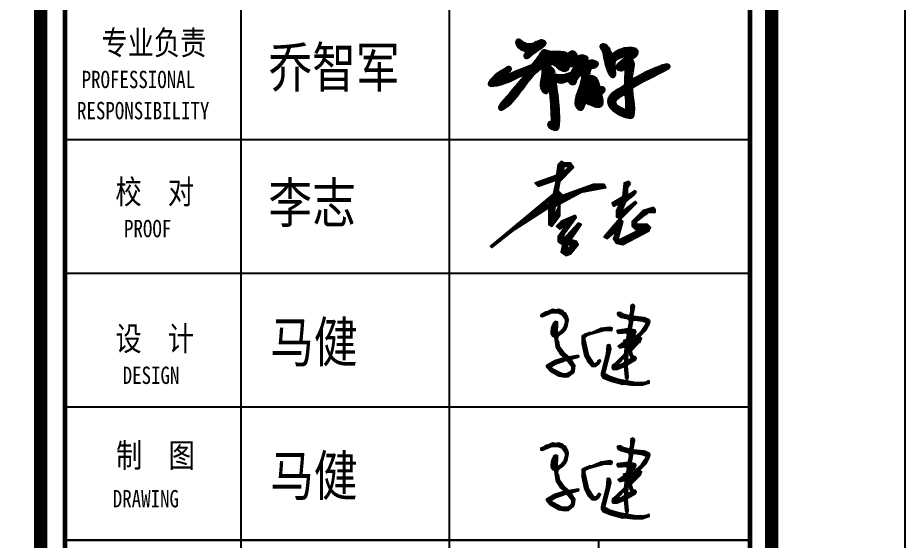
# Model space of a CAD drawing. Header units: inches. Extents: x 18712 to 314639, y 0 to 420500.
# Drawn here: x 130969 to 137612, y 5163 to 9075 of the extents above; entities that cross this region are included whole.
import ezdxf

# ---------------------------------------------------------------- set-up
doc = ezdxf.new("R2010")
doc.units = ezdxf.units.IN
doc.header["$LTSCALE"] = 1000
doc.header["$MEASUREMENT"] = 0
doc.layers.get('0').update_dxf_attribs({"true_color": 0xffffff})
for name, color, linetype, true_color in [('TK', 7, 'Continuous', 0xffffff), ('TK-TEXT', 4, 'Continuous', 0x00ffff), ('ZG-图框层', 4, 'Continuous', 0x00ffff), ('图层 1', 7, 'Continuous', 0xffffff), ('签名', 3, 'Continuous', 0x00ff00)]:
    doc.layers.add(name, color=color, linetype=linetype, true_color=true_color)
doc.styles.add('-宋体', font='simsun.ttc', dxfattribs={"height": 0.2, "bigfont": 'gbcbig.shx'})
pattern_1 = [(45, (-30, -20), (-0.280633, 0.280633), [])]

# ---------------------------------------------------------------- blocks, each defined once
blk = doc.blocks.new('DAnoyomous23348')
at = {"layer": 'TK', "style": '-宋体', "width": 0.8}
for s, height, p in [('校  对', 180, (131700, 7681.6)), ('PROOF', 130.01, (131764.7, 7431.6))]:
    blk.add_text(s, height=height, dxfattribs=at).set_placement(p)
blk = doc.blocks.new('DAnoyomous23351')
at = {"layer": 'TK', "style": '-宋体', "width": 0.8}
for s, height, p in [('设  计', 180, (131700, 6583.1)), ('DESIGN', 130.01, (131754.7, 6333.1))]:
    blk.add_text(s, height=height, dxfattribs=at).set_placement(p)
blk = doc.blocks.new('DAnoyomous23354')
at = {"layer": 'TK', "style": '-宋体', "width": 0.8}
for s, height, p in [('制  图', 180, (131705.2, 5709.1)), ('DRAWING', 130.01, (131680.5, 5409.1))]:
    blk.add_text(s, height=height, dxfattribs=at).set_placement(p)
blk = doc.blocks.new('DAnoyomous23361')
at = {"layer": 'TK', "style": '-宋体', "width": 0.8}
for s, height, p in [('专业负责', 180, (131595.7, 8798.2)), ('PROFESSIONAL', 130.001, (131447.7, 8548.2)), ('RESPONSIBILITY', 130.001, (131413, 8314.9))]:
    blk.add_text(s, height=height, dxfattribs=at).set_placement(p)
blk = doc.blocks.new('乔智军')
at = {"layer": '图层 1', "true_color": 0xffffff}
h = blk.add_hatch(color=7, dxfattribs=at)
edge = h.paths.add_edge_path(flags=0)
edge.add_spline(control_points=[(9.27, 1.08), (9.42, -2.58), (13.96, -2.8), (16.68, -2.37), (15.42, -3.31), (13, -4.5), (12.97, -5.81), (15.4, -3.55), (18.41, -1.89), (20.91, 0.28), (19.25, 1.32), (17.16, -1.12), (14.83, -1.31), (12.05, -1.53), (11.25, -0.32), (9.27, 1.08)], knot_values=[0, 0, 0, 0, 0.274421, 0.274421, 0.274421, 0.548843, 0.548843, 0.548843, 0.823264, 0.823264, 0.823264, 1.097686, 1.097686, 1.097686, 1.372107, 1.372107, 1.372107, 1.372107], weights=[1, 1, 1, 1, 1, 1, 1, 1, 1, 1, 1, 1, 1, 1, 1, 1], degree=3, periodic=0)
h = blk.add_hatch(color=7, dxfattribs=at)
edge = h.paths.add_edge_path(flags=0)
edge.add_spline(control_points=[(31.23, -5.28), (28.17, -4.13), (23.98, -5.53), (21.18, -3.95), (19.56, -6.13), (18.22, -8.58), (16.41, -10.57), (10.01, -12.72), (4.57, -15.83), (-2.11, -17.71), (0.1, -15.6), (2.68, -13.86), (4.77, -11.63), (1.78, -13.66), (-1.68, -15.23), (-3.43, -18.51), (3.53, -18.49), (9.05, -13.36), (15.09, -12.42), (11.83, -16.82), (8.05, -21.48), (4.51, -25.39), (3.31, -26.7), (1.89, -28.07), (1.33, -29.62), (4.58, -28.03), (6.95, -24.63), (9.27, -21.68), (13.92, -15.76), (16.82, -9.66), (25.41, -8.19), (27.36, -9.1), (29.27, -12.45), (31.5, -11.36), (30.33, -9.53), (27.61, -9.25), (26.47, -7.39), (28.18, -6.81), (30.33, -6.67), (31.23, -5.28)], knot_values=[0, 0, 0, 0, 0.066515, 0.066515, 0.066515, 0.13303, 0.13303, 0.13303, 0.199546, 0.199546, 0.199546, 0.266061, 0.266061, 0.266061, 0.332576, 0.332576, 0.332576, 0.399091, 0.399091, 0.399091, 0.465607, 0.465607, 0.465607, 0.532122, 0.532122, 0.532122, 0.598637, 0.598637, 0.598637, 0.665152, 0.665152, 0.665152, 0.731668, 0.731668, 0.731668, 0.798183, 0.798183, 0.798183, 0.864698, 0.864698, 0.864698, 0.864698], weights=[1, 1, 1, 1, 1, 1, 1, 1, 1, 1, 1, 1, 1, 1, 1, 1, 1, 1, 1, 1, 1, 1, 1, 1, 1, 1, 1, 1, 1, 1, 1, 1, 1, 1, 1, 1, 1, 1, 1, 1], degree=3, periodic=0)
edge = h.paths.add_edge_path(flags=0)
edge.add_spline(control_points=[(21.97, -5.01), (20.84, -6.44), (19.51, -7.66), (18.8, -9.51), (20.08, -9.03), (21.37, -8.55), (22.5, -7.92), (21.89, -7.71), (22.64, -6.68), (23.03, -6.6), (25.23, -7.29), (26.87, -6.34), (28.32, -5.54), (25.89, -5.68), (23.81, -5.46), (21.97, -5.01)], knot_values=[0, 0, 0, 0, 0.463965, 0.463965, 0.463965, 0.927931, 0.927931, 0.927931, 1.391896, 1.391896, 1.391896, 1.855862, 1.855862, 1.855862, 2.319827, 2.319827, 2.319827, 2.319827], weights=[1, 1, 1, 1, 1, 1, 1, 1, 1, 1, 1, 1, 1, 1, 1, 1], degree=3, periodic=0)
h = blk.add_hatch(color=7, dxfattribs=at)
edge = h.paths.add_edge_path(flags=0)
edge.add_spline(control_points=[(35.2, -6.07), (34.48, -1.86), (31.74, -7.07), (31.23, -8.72), (33.32, -11), (36.18, -7.43), (38.11, -7.92), (35.86, -9.11), (35.89, -12.57), (34.14, -14.27), (31.84, -15.02), (29.28, -16.33), (26.74, -15.33), (27.6, -18.73), (31.98, -15.72), (34.14, -15.6), (33.82, -16.24), (33, -17.96), (34.67, -17.71), (34.89, -14.75), (37.92, -13.2), (39.97, -12.95), (40.29, -18.01), (36.83, -22.94), (36.79, -26.97), (36.78, -27.77), (36.66, -29.44), (38.11, -29.62), (39.91, -26.08), (38.44, -18.28), (43.14, -16.92), (43.97, -17.51), (44.29, -18.59), (44.46, -19.83), (39.69, -18.25), (40.33, -24.79), (41.55, -26.71), (42.99, -26.72), (44.83, -28.68), (46.85, -28.03), (47.62, -26.26), (46.41, -24.73), (46.32, -23.01), (46.87, -22.32), (47.86, -22.08), (48.17, -21.15), (47.69, -20.61), (46.87, -21.96), (46.05, -21.95), (45.43, -19.57), (45.49, -16.51), (43.14, -15.86), (41.75, -15.79), (41.67, -17.03), (40.5, -17.18), (40.96, -14.82), (40.69, -11.74), (42.35, -10.57), (42.73, -9.63), (44.98, -10.56), (44.99, -9.25), (41.99, -7.8), (39.08, -10.87), (36.79, -11.89), (37.29, -9.05), (38.71, -8.72), (40.23, -6.86), (37.92, -5.16), (35.14, -8.77), (32.82, -7.92), (33.26, -6.95), (33.97, -6.25), (35.2, -6.07)], knot_values=[0, 0, 0, 0, 0.025042, 0.025042, 0.025042, 0.050083, 0.050083, 0.050083, 0.075125, 0.075125, 0.075125, 0.100167, 0.100167, 0.100167, 0.125208, 0.125208, 0.125208, 0.15025, 0.15025, 0.15025, 0.175291, 0.175291, 0.175291, 0.200333, 0.200333, 0.200333, 0.225375, 0.225375, 0.225375, 0.250416, 0.250416, 0.250416, 0.275458, 0.275458, 0.275458, 0.3005, 0.3005, 0.3005, 0.325541, 0.325541, 0.325541, 0.350583, 0.350583, 0.350583, 0.375624, 0.375624, 0.375624, 0.400666, 0.400666, 0.400666, 0.425708, 0.425708, 0.425708, 0.450749, 0.450749, 0.450749, 0.475791, 0.475791, 0.475791, 0.500833, 0.500833, 0.500833, 0.525874, 0.525874, 0.525874, 0.550916, 0.550916, 0.550916, 0.575958, 0.575958, 0.575958, 0.600999, 0.600999, 0.600999, 0.600999], weights=[1, 1, 1, 1, 1, 1, 1, 1, 1, 1, 1, 1, 1, 1, 1, 1, 1, 1, 1, 1, 1, 1, 1, 1, 1, 1, 1, 1, 1, 1, 1, 1, 1, 1, 1, 1, 1, 1, 1, 1, 1, 1, 1, 1, 1, 1, 1, 1, 1, 1, 1, 1, 1, 1, 1, 1, 1, 1, 1, 1, 1, 1, 1, 1, 1, 1, 1, 1, 1, 1, 1, 1, 1], degree=3, periodic=0)
edge = h.paths.add_edge_path(flags=0)
edge.add_spline(control_points=[(37.85, -12.42), (38.85, -12.26), (41, -11.88), (40.23, -10.83), (39.61, -11.53), (38.25, -11.49), (37.85, -12.42)], knot_values=[0, 0, 0, 0, 0.599877, 0.599877, 0.599877, 1.199755, 1.199755, 1.199755, 1.199755], weights=[1, 1, 1, 1, 1, 1, 1], degree=3, periodic=0)
edge = h.paths.add_edge_path(flags=0)
edge.add_spline(control_points=[(42.35, -24.86), (43.13, -23.7), (44.09, -22.72), (43.94, -20.62), (41.64, -19.43), (40.22, -23.9), (42.35, -24.86)], knot_values=[0, 0, 0, 0, 0.484848, 0.484848, 0.484848, 0.969697, 0.969697, 0.969697, 0.969697], weights=[1, 1, 1, 1, 1, 1, 1], degree=3, periodic=0)
edge = h.paths.add_edge_path(flags=0)
edge.add_spline(control_points=[(43.41, -26.45), (44.49, -26.52), (44.8, -27.52), (45.79, -26.97), (45.76, -25.77), (45.78, -24.51), (44.99, -24.06), (44.65, -25.05), (43.33, -25.05), (43.41, -26.45)], knot_values=[0, 0, 0, 0, 0.404374, 0.404374, 0.404374, 0.808749, 0.808749, 0.808749, 1.213123, 1.213123, 1.213123, 1.213123], weights=[1, 1, 1, 1, 1, 1, 1, 1, 1, 1], degree=3, periodic=0)
h = blk.add_hatch(color=7, dxfattribs=at)
edge = h.paths.add_edge_path(flags=0)
edge.add_spline(control_points=[(48.17, -1.31), (50.76, -4.72), (49.96, -11.51), (52.93, -14.54), (52.93, -12.16), (51.75, -8.35), (53.73, -6.33), (56.46, -5.54), (58.47, -4.02), (61.93, -3.95), (60.68, -7.12), (57.46, -8.3), (55.58, -10.83), (57.31, -12.39), (58.5, -9.77), (60.08, -9.51), (59.81, -12.01), (59.69, -15.91), (59.55, -19.3), (57.52, -21.86), (52.08, -22.8), (51.87, -26.45), (51.67, -29.98), (56.89, -32.95), (61.4, -33.33), (62.1, -28.99), (60.75, -24.46), (60.61, -20.09), (65.9, -16.4), (72.3, -13.8), (78.07, -10.57), (71.13, -12.01), (66.43, -15.68), (60.61, -18.24), (60.25, -14.81), (61.74, -10.86), (61.4, -8.72), (61.37, -8.53), (60.58, -7.25), (60.61, -7.13), (60.97, -5.59), (63.71, -5.46), (63.25, -3.42), (59.16, -1.76), (53.15, -4.45), (51.61, -7.92), (51.07, -5.29), (50.94, -2.24), (48.7, -1.31), (48.52, -1.31), (48.35, -1.31), (48.17, -1.31)], knot_values=[0, 0, 0, 0, 0.063643, 0.063643, 0.063643, 0.127285, 0.127285, 0.127285, 0.190928, 0.190928, 0.190928, 0.25457, 0.25457, 0.25457, 0.318213, 0.318213, 0.318213, 0.381855, 0.381855, 0.381855, 0.445498, 0.445498, 0.445498, 0.50914, 0.50914, 0.50914, 0.572783, 0.572783, 0.572783, 0.636426, 0.636426, 0.636426, 0.700068, 0.700068, 0.700068, 0.763711, 0.763711, 0.763711, 0.827353, 0.827353, 0.827353, 0.890996, 0.890996, 0.890996, 0.954638, 0.954638, 0.954638, 1.018281, 1.018281, 1.018281, 1.081924, 1.081924, 1.081924, 1.081924], weights=[1, 1, 1, 1, 1, 1, 1, 1, 1, 1, 1, 1, 1, 1, 1, 1, 1, 1, 1, 1, 1, 1, 1, 1, 1, 1, 1, 1, 1, 1, 1, 1, 1, 1, 1, 1, 1, 1, 1, 1, 1, 1, 1, 1, 1, 1, 1, 1, 1, 1, 1, 1], degree=3, periodic=0)
edge = h.paths.add_edge_path(flags=0)
edge.add_spline(control_points=[(59.02, -21.15), (57.52, -23.37), (52.91, -24.21), (52.93, -26.97), (52.96, -29.61), (57.3, -31.48), (60.34, -32.27), (59.97, -27.91), (60.49, -24.14), (59.02, -21.15)], knot_values=[0, 0, 0, 0, 0.470332, 0.470332, 0.470332, 0.940664, 0.940664, 0.940664, 1.410995, 1.410995, 1.410995, 1.410995], weights=[1, 1, 1, 1, 1, 1, 1, 1, 1, 1], degree=3, periodic=0)
h = blk.add_hatch(color=7, dxfattribs=at)
edge = h.paths.add_edge_path(flags=0)
edge.add_spline(control_points=[(21.18, -10.57), (22.62, -14.13), (18.86, -20.09), (21.97, -21.95), (21.87, -19.08), (22.33, -14.43), (23.03, -12.42), (25.19, -19.7), (25.51, -28.81), (25.94, -37.82), (25.06, -37.82), (25.04, -36.96), (24.09, -37.03), (24.04, -38.58), (25.43, -38.68), (26.74, -38.88), (27.61, -29.29), (25.68, -21.35), (24.62, -12.42), (23.53, -11.74), (22.85, -10.66), (21.18, -10.57)], knot_values=[0, 0, 0, 0, 0.088448, 0.088448, 0.088448, 0.176896, 0.176896, 0.176896, 0.265344, 0.265344, 0.265344, 0.353792, 0.353792, 0.353792, 0.44224, 0.44224, 0.44224, 0.530688, 0.530688, 0.530688, 0.619136, 0.619136, 0.619136, 0.619136], weights=[1, 1, 1, 1, 1, 1, 1, 1, 1, 1, 1, 1, 1, 1, 1, 1, 1, 1, 1, 1, 1, 1], degree=3, periodic=0)
at = {"layer": '图层 1', "lineweight": 100}
for points, knots in [([(16.68, -2.37), (15.42, -3.31), (13, -4.5), (12.97, -5.81), (15.4, -3.55), (18.41, -1.89), (20.91, 0.28), (19.25, 1.32), (17.16, -1.12), (14.83, -1.31), (12.05, -1.53), (11.25, -0.32), (9.27, 1.08), (9.42, -2.58), (13.96, -2.8), (16.68, -2.37)], [0, 0, 0, 0, 1, 1, 1, 2, 2, 2, 3, 3, 3, 4, 4, 4, 5, 5, 5, 5]), ([(9.27, 1.08), (11.25, -0.32), (12.05, -1.53), (14.83, -1.31), (17.16, -1.12), (19.25, 1.32), (20.91, 0.28), (18.41, -1.89), (15.4, -3.55), (12.97, -5.81), (13, -4.5), (15.42, -3.31), (16.68, -2.37), (13.96, -2.8), (9.42, -2.58), (9.27, 1.08)], [0, 0, 0, 0, 1, 1, 1, 2, 2, 2, 3, 3, 3, 4, 4, 4, 5, 5, 5, 5]), ([(21.18, -3.95), (19.56, -6.13), (18.22, -8.58), (16.41, -10.57), (10.01, -12.72), (4.57, -15.83), (-2.11, -17.71), (0.1, -15.6), (2.68, -13.86), (4.77, -11.63), (1.78, -13.66), (-1.68, -15.23), (-3.43, -18.51), (3.53, -18.49), (9.05, -13.36), (15.09, -12.42), (11.83, -16.82), (8.05, -21.48), (4.51, -25.39), (3.31, -26.7), (1.89, -28.07), (1.33, -29.62), (4.58, -28.03), (6.95, -24.63), (9.27, -21.68), (13.92, -15.76), (16.82, -9.66), (25.41, -8.19), (27.36, -9.1), (29.27, -12.45), (31.5, -11.36), (30.33, -9.53), (27.61, -9.25), (26.47, -7.39), (28.18, -6.81), (30.33, -6.67), (31.23, -5.28), (28.17, -4.13), (23.98, -5.53), (21.18, -3.95)], [0, 0, 0, 0, 12.144718, 12.144718, 12.144718, 24.289436, 24.289436, 24.289436, 36.434154, 36.434154, 36.434154, 48.578872, 48.578872, 48.578872, 60.72359, 60.72359, 60.72359, 72.868308, 72.868308, 72.868308, 85.013026, 85.013026, 85.013026, 97.157743, 97.157743, 97.157743, 109.302461, 109.302461, 109.302461, 121.447179, 121.447179, 121.447179, 133.591897, 133.591897, 133.591897, 145.736615, 145.736615, 145.736615, 157.881333, 157.881333, 157.881333, 157.881333]), ([(31.23, -5.28), (30.33, -6.67), (28.18, -6.81), (26.47, -7.39), (27.61, -9.25), (30.33, -9.53), (31.5, -11.36), (29.27, -12.45), (27.36, -9.1), (25.41, -8.19), (16.82, -9.66), (13.92, -15.76), (9.27, -21.68), (6.95, -24.63), (4.58, -28.03), (1.33, -29.62), (1.89, -28.07), (3.31, -26.7), (4.51, -25.39), (8.05, -21.48), (11.83, -16.82), (15.09, -12.42), (9.05, -13.36), (3.53, -18.49), (-3.43, -18.51), (-1.68, -15.23), (1.78, -13.66), (4.77, -11.63), (2.68, -13.86), (0.1, -15.6), (-2.11, -17.71), (4.57, -15.83), (10.01, -12.72), (16.41, -10.57), (18.22, -8.58), (19.56, -6.13), (21.18, -3.95), (23.98, -5.53), (28.17, -4.13), (31.23, -5.28)], [0, 0, 0, 0, 12.144718, 12.144718, 12.144718, 24.289436, 24.289436, 24.289436, 36.434154, 36.434154, 36.434154, 48.578872, 48.578872, 48.578872, 60.72359, 60.72359, 60.72359, 72.868308, 72.868308, 72.868308, 85.013026, 85.013026, 85.013026, 97.157743, 97.157743, 97.157743, 109.302461, 109.302461, 109.302461, 121.447179, 121.447179, 121.447179, 133.591897, 133.591897, 133.591897, 145.736615, 145.736615, 145.736615, 157.881333, 157.881333, 157.881333, 157.881333]), ([(52.93, -14.54), (52.93, -12.16), (51.75, -8.35), (53.73, -6.33), (56.46, -5.54), (58.47, -4.02), (61.93, -3.95), (60.68, -7.12), (57.46, -8.3), (55.58, -10.83), (57.31, -12.39), (58.5, -9.77), (60.08, -9.51), (59.81, -12.01), (59.69, -15.91), (59.55, -19.3), (57.52, -21.86), (52.08, -22.8), (51.87, -26.45), (51.67, -29.98), (56.89, -32.95), (61.4, -33.33), (62.1, -28.99), (60.75, -24.46), (60.61, -20.09), (65.9, -16.4), (72.3, -13.8), (78.07, -10.57), (71.13, -12.01), (66.43, -15.68), (60.61, -18.24), (60.25, -14.81), (61.74, -10.86), (61.4, -8.72), (61.37, -8.53), (60.58, -7.25), (60.61, -7.13), (60.97, -5.59), (63.71, -5.46), (63.25, -3.42), (59.16, -1.76), (53.15, -4.45), (51.61, -7.92), (51.07, -5.29), (50.94, -2.24), (48.7, -1.31), (48.52, -1.31), (48.35, -1.31), (48.17, -1.31), (50.76, -4.72), (49.96, -11.51), (52.93, -14.54)], [0, 0, 0, 0, 10.643275, 10.643275, 10.643275, 21.28655, 21.28655, 21.28655, 31.929825, 31.929825, 31.929825, 42.573099, 42.573099, 42.573099, 53.216374, 53.216374, 53.216374, 63.859649, 63.859649, 63.859649, 74.502924, 74.502924, 74.502924, 85.146199, 85.146199, 85.146199, 95.789474, 95.789474, 95.789474, 106.432749, 106.432749, 106.432749, 117.076023, 117.076023, 117.076023, 127.719298, 127.719298, 127.719298, 138.362573, 138.362573, 138.362573, 149.005848, 149.005848, 149.005848, 159.649123, 159.649123, 159.649123, 170.292398, 170.292398, 170.292398, 180.935673, 180.935673, 180.935673, 180.935673]), ([(48.17, -1.31), (48.35, -1.31), (48.52, -1.31), (48.7, -1.31), (50.94, -2.24), (51.07, -5.29), (51.61, -7.92), (53.15, -4.45), (59.16, -1.76), (63.25, -3.42), (63.71, -5.46), (60.97, -5.59), (60.61, -7.13), (60.58, -7.25), (61.37, -8.53), (61.4, -8.72), (61.74, -10.86), (60.25, -14.81), (60.61, -18.24), (66.43, -15.68), (71.13, -12.01), (78.07, -10.57), (72.3, -13.8), (65.9, -16.4), (60.61, -20.09), (60.75, -24.46), (62.1, -28.99), (61.4, -33.33), (56.89, -32.95), (51.67, -29.98), (51.87, -26.45), (52.08, -22.8), (57.52, -21.86), (59.55, -19.3), (59.69, -15.91), (59.81, -12.01), (60.08, -9.51), (58.5, -9.77), (57.31, -12.39), (55.58, -10.83), (57.46, -8.3), (60.68, -7.12), (61.93, -3.95), (58.47, -4.02), (56.46, -5.54), (53.73, -6.33), (51.75, -8.35), (52.93, -12.16), (52.93, -14.54), (49.96, -11.51), (50.76, -4.72), (48.17, -1.31)], [0, 0, 0, 0, 10.643275, 10.643275, 10.643275, 21.28655, 21.28655, 21.28655, 31.929825, 31.929825, 31.929825, 42.573099, 42.573099, 42.573099, 53.216374, 53.216374, 53.216374, 63.859649, 63.859649, 63.859649, 74.502924, 74.502924, 74.502924, 85.146199, 85.146199, 85.146199, 95.789474, 95.789474, 95.789474, 106.432749, 106.432749, 106.432749, 117.076023, 117.076023, 117.076023, 127.719298, 127.719298, 127.719298, 138.362573, 138.362573, 138.362573, 149.005848, 149.005848, 149.005848, 159.649123, 159.649123, 159.649123, 170.292398, 170.292398, 170.292398, 180.935673, 180.935673, 180.935673, 180.935673]), ([(21.97, -5.01), (20.84, -6.44), (19.51, -7.66), (18.8, -9.51), (20.08, -9.03), (21.37, -8.55), (22.5, -7.92), (21.89, -7.71), (22.64, -6.68), (23.03, -6.6), (25.23, -7.29), (26.87, -6.34), (28.32, -5.54), (25.89, -5.68), (23.81, -5.46), (21.97, -5.01)], [0, 0, 0, 0, 1, 1, 1, 2, 2, 2, 3, 3, 3, 4, 4, 4, 5, 5, 5, 5]), ([(28.32, -5.54), (26.87, -6.34), (25.23, -7.29), (23.03, -6.6), (22.64, -6.68), (21.89, -7.71), (22.5, -7.92), (21.37, -8.55), (20.08, -9.03), (18.8, -9.51), (19.51, -7.66), (20.84, -6.44), (21.97, -5.01), (23.81, -5.46), (25.89, -5.68), (28.32, -5.54)], [0, 0, 0, 0, 1, 1, 1, 2, 2, 2, 3, 3, 3, 4, 4, 4, 5, 5, 5, 5]), ([(31.23, -8.72), (33.32, -11), (36.18, -7.43), (38.11, -7.92), (35.86, -9.11), (35.89, -12.57), (34.14, -14.27), (31.84, -15.02), (29.28, -16.33), (26.74, -15.33), (27.6, -18.73), (31.98, -15.72), (34.14, -15.6), (33.82, -16.24), (33, -17.96), (34.67, -17.71), (34.89, -14.75), (37.92, -13.2), (39.97, -12.95), (40.29, -18.01), (36.83, -22.94), (36.79, -26.97), (36.78, -27.77), (36.66, -29.44), (38.11, -29.62), (39.91, -26.08), (38.44, -18.28), (43.14, -16.92), (43.97, -17.51), (44.29, -18.59), (44.46, -19.83), (39.69, -18.25), (40.33, -24.79), (41.55, -26.71), (42.99, -26.72), (44.83, -28.68), (46.85, -28.03), (47.62, -26.26), (46.41, -24.73), (46.32, -23.01), (46.87, -22.32), (47.86, -22.08), (48.17, -21.15), (47.69, -20.61), (46.87, -21.96), (46.05, -21.95), (45.43, -19.57), (45.49, -16.51), (43.14, -15.86), (41.75, -15.79), (41.67, -17.03), (40.5, -17.18), (40.96, -14.82), (40.69, -11.74), (42.35, -10.57), (42.73, -9.63), (44.98, -10.56), (44.99, -9.25), (41.99, -7.8), (39.08, -10.87), (36.79, -11.89), (37.29, -9.05), (38.71, -8.72), (40.23, -6.86), (37.92, -5.16), (35.14, -8.77), (32.82, -7.92), (33.26, -6.95), (33.97, -6.25), (35.2, -6.07), (34.48, -1.86), (31.74, -7.07), (31.23, -8.72)], [0, 0, 0, 0, 1, 1, 1, 2, 2, 2, 3, 3, 3, 4, 4, 4, 5, 5, 5, 6, 6, 6, 7, 7, 7, 8, 8, 8, 9, 9, 9, 10, 10, 10, 11, 11, 11, 12, 12, 12, 13, 13, 13, 14, 14, 14, 15, 15, 15, 16, 16, 16, 17, 17, 17, 18, 18, 18, 19, 19, 19, 20, 20, 20, 21, 21, 21, 22, 22, 22, 23, 23, 23, 24, 24, 24, 24]), ([(35.2, -6.07), (33.97, -6.25), (33.26, -6.95), (32.82, -7.92), (35.14, -8.77), (37.92, -5.16), (40.23, -6.86), (38.71, -8.72), (37.29, -9.05), (36.79, -11.89), (39.08, -10.87), (41.99, -7.8), (44.99, -9.25), (44.98, -10.56), (42.73, -9.63), (42.35, -10.57), (40.69, -11.74), (40.96, -14.82), (40.5, -17.18), (41.67, -17.03), (41.75, -15.79), (43.14, -15.86), (45.49, -16.51), (45.43, -19.57), (46.05, -21.95), (46.87, -21.96), (47.69, -20.61), (48.17, -21.15), (47.86, -22.08), (46.87, -22.32), (46.32, -23.01), (46.41, -24.73), (47.62, -26.26), (46.85, -28.03), (44.83, -28.68), (42.99, -26.72), (41.55, -26.71), (40.33, -24.79), (39.69, -18.25), (44.46, -19.83), (44.29, -18.59), (43.97, -17.51), (43.14, -16.92), (38.44, -18.28), (39.91, -26.08), (38.11, -29.62), (36.66, -29.44), (36.78, -27.77), (36.79, -26.97), (36.83, -22.94), (40.29, -18.01), (39.97, -12.95), (37.92, -13.2), (34.89, -14.75), (34.67, -17.71), (33, -17.96), (33.82, -16.24), (34.14, -15.6), (31.98, -15.72), (27.6, -18.73), (26.74, -15.33), (29.28, -16.33), (31.84, -15.02), (34.14, -14.27), (35.89, -12.57), (35.86, -9.11), (38.11, -7.92), (36.18, -7.43), (33.32, -11), (31.23, -8.72), (31.74, -7.07), (34.48, -1.86), (35.2, -6.07)], [0, 0, 0, 0, 1, 1, 1, 2, 2, 2, 3, 3, 3, 4, 4, 4, 5, 5, 5, 6, 6, 6, 7, 7, 7, 8, 8, 8, 9, 9, 9, 10, 10, 10, 11, 11, 11, 12, 12, 12, 13, 13, 13, 14, 14, 14, 15, 15, 15, 16, 16, 16, 17, 17, 17, 18, 18, 18, 19, 19, 19, 20, 20, 20, 21, 21, 21, 22, 22, 22, 23, 23, 23, 24, 24, 24, 24]), ([(21.97, -21.95), (21.87, -19.08), (22.33, -14.43), (23.03, -12.42), (25.19, -19.7), (25.51, -28.81), (25.94, -37.82), (25.06, -37.82), (25.04, -36.96), (24.09, -37.03), (24.04, -38.58), (25.43, -38.68), (26.74, -38.88), (27.61, -29.29), (25.68, -21.35), (24.62, -12.42), (23.53, -11.74), (22.85, -10.66), (21.18, -10.57), (22.62, -14.13), (18.86, -20.09), (21.97, -21.95)], [0, 0, 0, 0, 12.558279, 12.558279, 12.558279, 25.116558, 25.116558, 25.116558, 37.674837, 37.674837, 37.674837, 50.233116, 50.233116, 50.233116, 62.791396, 62.791396, 62.791396, 75.349675, 75.349675, 75.349675, 87.907954, 87.907954, 87.907954, 87.907954]), ([(21.18, -10.57), (22.85, -10.66), (23.53, -11.74), (24.62, -12.42), (25.68, -21.35), (27.61, -29.29), (26.74, -38.88), (25.43, -38.68), (24.04, -38.58), (24.09, -37.03), (25.04, -36.96), (25.06, -37.82), (25.94, -37.82), (25.51, -28.81), (25.19, -19.7), (23.03, -12.42), (22.33, -14.43), (21.87, -19.08), (21.97, -21.95), (18.86, -20.09), (22.62, -14.13), (21.18, -10.57)], [0, 0, 0, 0, 12.558279, 12.558279, 12.558279, 25.116558, 25.116558, 25.116558, 37.674837, 37.674837, 37.674837, 50.233116, 50.233116, 50.233116, 62.791396, 62.791396, 62.791396, 75.349675, 75.349675, 75.349675, 87.907954, 87.907954, 87.907954, 87.907954]), ([(37.85, -12.42), (38.85, -12.26), (41, -11.88), (40.23, -10.83), (39.61, -11.53), (38.25, -11.49), (37.85, -12.42)], [0, 0, 0, 0, 1, 1, 1, 2, 2, 2, 2]), ([(40.23, -10.83), (41, -11.88), (38.85, -12.26), (37.85, -12.42), (38.25, -11.49), (39.61, -11.53), (40.23, -10.83)], [0, 0, 0, 0, 1, 1, 1, 2, 2, 2, 2]), ([(42.35, -24.86), (43.13, -23.7), (44.09, -22.72), (43.94, -20.62), (41.64, -19.43), (40.22, -23.9), (42.35, -24.86)], [0, 0, 0, 0, 1, 1, 1, 2, 2, 2, 2]), ([(43.94, -20.62), (44.09, -22.72), (43.13, -23.7), (42.35, -24.86), (40.22, -23.9), (41.64, -19.43), (43.94, -20.62)], [0, 0, 0, 0, 1, 1, 1, 2, 2, 2, 2]), ([(44.99, -24.06), (45.78, -24.51), (45.76, -25.77), (45.79, -26.97), (44.8, -27.52), (44.49, -26.52), (43.41, -26.45), (43.33, -25.05), (44.65, -25.05), (44.99, -24.06)], [0, 0, 0, 0, 1, 1, 1, 2, 2, 2, 3, 3, 3, 3]), ([(43.41, -26.45), (44.49, -26.52), (44.8, -27.52), (45.79, -26.97), (45.76, -25.77), (45.78, -24.51), (44.99, -24.06), (44.65, -25.05), (43.33, -25.05), (43.41, -26.45)], [0, 0, 0, 0, 1, 1, 1, 2, 2, 2, 3, 3, 3, 3]), ([(59.02, -21.15), (57.52, -23.37), (52.91, -24.21), (52.93, -26.97), (52.96, -29.61), (57.3, -31.48), (60.34, -32.27), (59.97, -27.91), (60.49, -24.14), (59.02, -21.15)], [0, 0, 0, 0, 10.713791, 10.713791, 10.713791, 21.427582, 21.427582, 21.427582, 32.141372, 32.141372, 32.141372, 32.141372]), ([(60.34, -32.27), (57.3, -31.48), (52.96, -29.61), (52.93, -26.97), (52.91, -24.21), (57.52, -23.37), (59.02, -21.15), (60.49, -24.14), (59.97, -27.91), (60.34, -32.27)], [0, 0, 0, 0, 10.713791, 10.713791, 10.713791, 21.427582, 21.427582, 21.427582, 32.141372, 32.141372, 32.141372, 32.141372])]:
    blk.add_open_spline(points, degree=3, knots=knots, dxfattribs=at)
blk = doc.blocks.new('A$C7AAE5C23')
at = {"linetype": 'Continuous'}
h = blk.add_hatch(dxfattribs=at)
h.set_pattern_fill('ANSI31', color=256, scale=645.16, angle=45, style=0)
h.set_pattern_definition([(45, (-1084.99159, -1159.88786), (-0.088388348, 0.088388348), [])])
h.paths.add_polyline_path([(183.1, 83.4), (181.5, 67), (164.7, 50.6), (155.6, 42.5), (154.4, 37), (156, 34.4), (165.4, 34.5), (181.4, 41), (183.3, 17.3), (184.5, 13.4), (187.3, 12.8), (189.1, 17.5), (187.2, 41.1), (188.2, 45.2), (204.8, 54.5), (206.2, 57.8), (204.1, 61.2), (201.4, 61.8), (197.8, 65.5), (195.6, 74.7), (215.2, 94.2), (217.7, 101.6), (212.1, 102.9), (228.4, 120.2), (234.8, 132.5), (236.1, 138), (234, 141.4), (224.1, 145.8), (200, 148.4), (199.3, 151.5), (202.8, 170.2), (200.7, 173.6), (197.9, 174.3), (195.4, 172.7), (194.7, 156.9), (192.3, 149.4), (179.3, 153.1), (173.6, 156.6), (169.5, 157.5), (167.8, 156.5), (166.4, 156.8), (165.8, 154), (167.9, 150.6), (173.6, 147.2), (190.2, 143.4), (192.2, 136.4), (189.6, 121.8), (165.7, 118.5), (165, 115.8), (168.5, 112.1), (186.4, 113.8), (187.9, 107.7), (185.7, 98), (179.5, 96.5), (180.3, 93.4), (167.3, 84.1), (170.8, 80.4)], flags=0)
h.paths.add_polyline_path([(191.1, 83.7), (188.8, 79.9), (188.7, 76.3), (192.1, 78.4), (191.4, 85.1)], flags=0)
h.paths.add_polyline_path([(195.1, 88.6), (196.1, 83.3), (204.6, 92.2), (203.3, 92.6)], flags=0)
h.paths.add_polyline_path([(193.1, 95.6), (201.2, 99.5), (206.4, 106.3), (217.2, 115.5), (229.3, 133.8), (227.7, 136.3), (221.1, 139.2), (202.1, 141.4), (199, 140.7), (195.4, 121.9), (196.5, 120.2), (203.4, 118.6), (205.5, 115.2), (202.3, 107.3), (192.9, 97.8)], flags=0)
h.paths.add_polyline_path([(191.4, 72.1), (191, 70.7), (189.3, 69.6), (187, 52.8), (196.8, 57.8), (193.1, 63.7)], flags=0)
h.paths.add_polyline_path([(194.7, 106.1), (198.2, 111.8), (196.3, 113), (194.6, 111.9), (193.2, 108.6)], flags=0)
h.paths.add_polyline_path([(181.3, 59.8), (176.2, 56.6), (174.8, 53.3), (162.8, 42.3), (174.3, 44.8), (181.9, 49.6)], flags=0)
h.paths.add_polyline_path([(142.4, 67.2), (131.3, 24.8), (131.2, 21.2), (134.9, 15.3), (150.8, 8.8), (177.6, 1.9), (180.7, 2.7), (198.9, 0), (220, 0.3), (234.8, 4.9), (234.9, 8.5), (232.1, 9.1), (231, 7.2), (221.8, 4.9), (202.4, 5.7), (167.6, 12.2), (150, 17.7), (137.7, 24.1), (151.3, 77.6), (150.1, 85.1), (149, 86.8), (146.8, 86.5), (145.4, 86.9), (143.7, 85.8)], flags=0)
h.paths.add_polyline_path([(95.2, 99), (96, 105.4), (104.1, 109.3), (138.2, 119), (151.8, 118), (153.5, 119.1), (154.4, 123.2), (149.7, 125), (130.3, 122.2), (111.7, 114.1), (105, 113.4), (97.7, 110), (96.4, 110.3), (89.6, 106.1), (89.7, 90.8), (95.1, 63.5), (103.3, 48.6), (110.4, 41.2), (118.9, 40.7), (125.2, 45.8), (129, 52.9), (127.1, 54.1), (123.7, 51.9), (123.1, 49.2), (117.1, 45.4), (113.8, 46.9), (103.2, 63.8)], flags=0)
h.paths.add_polyline_path([(64.4, 56), (81.5, 60.8), (82.6, 62.7), (80.7, 63.9), (60.4, 60.5), (48.5, 71.9), (40.7, 82.4), (38.2, 93.8), (36.1, 97.2), (36.6, 105.8), (47.9, 114.1), (53.6, 120.1), (56.6, 126.7), (59.2, 141.3), (57.7, 147.4), (52.3, 155.9), (49.1, 157.4), (46.9, 160.8), (38.1, 163.5), (34.2, 162.2), (25.1, 163.6), (15.2, 158.5), (10.8, 158.1), (2.3, 152.8), (0.9, 153.1), (0, 149), (2.8, 148.3), (21.3, 156.4), (37.4, 157.1), (45.9, 153), (52.6, 144.2), (53.8, 136.7), (50.1, 123.8), (43.2, 115.9), (35.6, 111.1), (36.3, 136.3), (30.8, 137.6), (27.9, 134.6), (23.5, 124.8), (22.1, 112), (25.8, 106.1), (28.5, 105.5), (30.1, 102.9), (33.5, 82.6), (43.6, 66.5), (52, 58.8), (30.2, 52.2), (12.7, 42.4), (12.1, 39.6), (20.2, 30.5), (38.8, 19.8), (52, 17.5), (59.6, 18.6), (70, 26.4), (72.3, 30.2), (73.5, 41.6)], flags=0)
h.paths.add_polyline_path([(66.8, 40.9), (56, 54.3), (31.7, 46), (22.4, 40.2), (23.1, 37.1), (28, 33.1), (42.3, 25.5), (49.1, 23.9), (57.2, 24.3), (65.7, 29.6), (67.5, 34.3)], flags=0)
h.paths.add_polyline_path([(29, 110.5), (30.6, 111.5), (30.5, 126.8), (29.6, 126.3), (26.4, 118.3)], flags=0)
at = {"linetype": 'Continuous', "lineweight": -3}
for points in [[(167.8, 156.5), (166.4, 156.8), (165.8, 154), (167.9, 150.6), (173.6, 147.2), (190.2, 143.4), (192.2, 136.4), (189.6, 121.8), (165.7, 118.5), (165, 115.8), (168.5, 112.1), (186.4, 113.8), (187.9, 107.7), (185.7, 98), (179.5, 96.5), (180.3, 93.4), (167.3, 84.1), (170.8, 80.4), (183.1, 83.4), (181.5, 67), (164.7, 50.6), (155.6, 42.5), (154.4, 37), (156, 34.4), (165.4, 34.5), (181.4, 41), (183.3, 17.3), (184.5, 13.4), (187.3, 12.8), (189.1, 17.5), (187.2, 41.1), (188.2, 45.2), (204.8, 54.5), (206.2, 57.8), (204.1, 61.2), (201.4, 61.8), (197.8, 65.5), (195.6, 74.7), (215.2, 94.2), (217.7, 101.6), (212.1, 102.9), (228.4, 120.2), (234.8, 132.5), (236.1, 138), (234, 141.4), (224.1, 145.8), (200, 148.4), (199.3, 151.5), (202.8, 170.2), (200.7, 173.6), (197.9, 174.3), (195.4, 172.7), (194.7, 156.9), (192.3, 149.4), (179.3, 153.1), (173.6, 156.6), (169.5, 157.5)], [(2.3, 152.8), (0.9, 153.1), (0, 149), (2.8, 148.3), (21.3, 156.4), (37.4, 157.1), (45.9, 153), (52.6, 144.2), (53.8, 136.7), (50.1, 123.8), (43.2, 115.9), (35.6, 111.1), (36.3, 136.3), (30.8, 137.6), (27.9, 134.6), (23.5, 124.8), (22.1, 112), (25.8, 106.1), (28.5, 105.5), (30.1, 102.9), (33.5, 82.6), (43.6, 66.5), (52, 58.8), (30.2, 52.2), (12.7, 42.4), (12.1, 39.6), (20.2, 30.5), (38.8, 19.8), (52, 17.5), (59.6, 18.6), (70, 26.4), (72.3, 30.2), (73.5, 41.6), (64.4, 56), (81.5, 60.8), (82.6, 62.7), (80.7, 63.9), (60.4, 60.5), (48.5, 71.9), (40.7, 82.4), (38.2, 93.8), (36.1, 97.2), (36.6, 105.8), (47.9, 114.1), (53.6, 120.1), (56.6, 126.7), (59.2, 141.3), (57.7, 147.4), (52.3, 155.9), (49.1, 157.4), (46.9, 160.8), (38.1, 163.5), (34.2, 162.2), (25.1, 163.6), (15.2, 158.5), (10.8, 158.1)], [(199, 140.7), (202.1, 141.4), (221.1, 139.2), (227.7, 136.3), (229.3, 133.8), (217.2, 115.5), (206.4, 106.3), (201.2, 99.5), (193.1, 95.6), (192.9, 97.8), (202.3, 107.3), (205.5, 115.2), (203.4, 118.6), (196.5, 120.2), (195.4, 121.9)], [(29.6, 126.3), (30.5, 126.8), (30.6, 111.5), (29, 110.5), (26.4, 118.3)], [(97.7, 110), (96.4, 110.3), (89.6, 106.1), (89.7, 90.8), (95.1, 63.5), (103.3, 48.6), (110.4, 41.2), (118.9, 40.7), (125.2, 45.8), (129, 52.9), (127.1, 54.1), (123.7, 51.9), (123.1, 49.2), (117.1, 45.4), (113.8, 46.9), (103.2, 63.8), (95.2, 99), (96, 105.4), (104.1, 109.3), (138.2, 119), (151.8, 118), (153.5, 119.1), (154.4, 123.2), (149.7, 125), (130.3, 122.2), (111.7, 114.1), (105, 113.4)], [(194.6, 111.9), (196.3, 113), (198.2, 111.8), (194.7, 106.1), (193.2, 108.6)], [(146.8, 86.5), (145.4, 86.9), (143.7, 85.8), (142.4, 67.2), (131.3, 24.8), (131.2, 21.2), (134.9, 15.3), (150.8, 8.8), (177.6, 1.9), (180.7, 2.7), (198.9, 0), (220, 0.3), (234.8, 4.9), (234.9, 8.5), (232.1, 9.1), (231, 7.2), (221.8, 4.9), (202.4, 5.7), (167.6, 12.2), (150, 17.7), (137.7, 24.1), (151.3, 77.6), (150.1, 85.1), (149, 86.8)], [(191.1, 83.7), (191.4, 85.1), (192.1, 78.4), (188.7, 76.3), (188.8, 79.9)], [(195.1, 88.6), (203.3, 92.6), (204.6, 92.2), (196.1, 83.3)], [(176.2, 56.6), (181.3, 59.8), (181.9, 49.6), (174.3, 44.8), (162.8, 42.3), (174.8, 53.3)], [(189.3, 69.6), (191, 70.7), (191.4, 72.1), (193.1, 63.7), (196.8, 57.8), (187, 52.8)], [(22.4, 40.2), (31.7, 46), (56, 54.3), (66.8, 40.9), (67.5, 34.3), (65.7, 29.6), (57.2, 24.3), (49.1, 23.9), (42.3, 25.5), (28, 33.1), (23.1, 37.1)]]:
    blk.add_lwpolyline(points, close=True, dxfattribs=at)
blk = doc.blocks.new('A$C0995469B')
at = {"linetype": 'Continuous'}
h = blk.add_hatch(dxfattribs=at)
h.set_pattern_fill('ANSI31', color=256, scale=161.29, angle=45, style=0)
h.set_pattern_definition(pattern_1)
h.paths.add_polyline_path([(38, 31), (38, 20), (40, 19), (45, 26), (45, 33), (41, 25), (42, 32), (59, 41), (75, 44), (74, 46), (67, 46), (47, 39), (44, 42), (45, 48), (54, 57), (52, 60), (48, 60), (46, 61), (44, 59), (43, 52), (29, 47), (31, 45), (43, 49), (41, 40), (0, 6), (1, 5), (16, 17)], flags=0)
h.paths.add_polyline_path([(32, 30), (38, 33), (40, 36), (38, 35)], flags=0)
h.paths.add_polyline_path([(43, 36), (45, 38), (44, 38)], flags=0)
h.paths.add_polyline_path([(47, 54), (51, 57), (50, 58), (48, 58)], flags=0)
h.paths.add_polyline_path([(59, 20), (57, 21), (47, 10), (48, 14), (56, 25), (55, 26), (46, 22), (43, 19), (45, 17), (50, 21), (44, 12), (44, 9), (47, 7), (46, 2), (49, 0), (52, 1), (57, 7), (56, 9), (52, 10)], flags=0)
h.paths.add_polyline_path([(53, 7), (50, 7), (50, 3)], flags=0)
h.paths.add_polyline_path([(95, 34), (94, 35), (85, 28), (88, 35), (93, 39), (89, 39), (89, 44), (91, 47), (90, 48), (87, 47), (86, 38), (79, 34), (80, 32), (84, 34), (82, 29), (82, 25), (85, 24)], flags=0)
h.paths.add_polyline_path([(86, 22), (84, 24), (74, 12), (76, 11), (82, 16), (80, 11), (82, 8), (86, 7), (103, 16), (104, 18), (102, 20), (95, 20), (95, 22), (103, 28), (107, 28), (107, 30), (106, 31), (99, 29), (92, 22), (92, 19), (94, 17), (98, 17), (84, 10), (83, 11)], flags=0)
h = blk.add_hatch(dxfattribs=at)
h.set_pattern_fill('ANSI31', color=256, scale=161.29, angle=45, style=0)
h.set_pattern_definition(pattern_1)
h.paths.add_polyline_path([(95, 41), (94, 42), (89, 39), (93, 39)], flags=0)
at = {"linetype": 'Continuous', "lineweight": -3}
for points in [[(48, 60), (46, 61), (44, 59), (43, 52), (29, 47), (31, 45), (43, 49), (41, 40), (0, 6), (1, 5), (16, 17), (38, 31), (38, 20), (40, 19), (45, 26), (45, 33), (41, 25), (42, 32), (59, 41), (75, 44), (74, 46), (67, 46), (47, 39), (44, 42), (45, 48), (54, 57), (52, 60)], [(48, 58), (50, 58), (51, 57), (47, 54)], [(91, 47), (90, 48), (87, 47), (86, 38), (79, 34), (80, 32), (84, 34), (82, 29), (82, 25), (85, 24), (95, 34), (94, 35), (85, 28), (88, 35), (93, 39), (89, 39), (89, 44)], [(95, 41), (94, 42), (89, 39), (93, 39)], [(38, 35), (40, 36), (38, 33), (32, 30)], [(44, 38), (45, 38), (43, 36)], [(95, 34), (94, 35)], [(107, 30), (106, 31), (99, 29), (92, 22), (92, 19), (94, 17), (98, 17), (84, 10), (83, 11), (86, 22), (84, 24), (74, 12), (76, 11), (82, 16), (80, 11), (82, 8), (86, 7), (103, 16), (104, 18), (102, 20), (95, 20), (95, 22), (103, 28), (107, 28)], [(56, 25), (55, 26), (46, 22), (43, 19), (45, 17), (50, 21), (44, 12), (44, 9), (47, 7), (46, 2), (49, 0), (52, 1), (57, 7), (56, 9), (52, 10), (59, 20), (57, 21), (47, 10), (48, 14)], [(50, 7), (53, 7), (50, 3)]]:
    blk.add_lwpolyline(points, close=True, dxfattribs=at)

msp = doc.modelspace()

# ---------------------------------------------------------------- linework, layer by layer
at = {"layer": 'TK', "lineweight": -3}
for p, q in [((132638.7, 12162.8), (132638.7, 5162.8)), ((134198, 12162.8), (134198, 5162.8)), ((131323.9, 8162.8), (136430.9, 8162.8)), ((131323.9, 8162.8), (136430.9, 8162.8)), ((131323.9, 7162.8), (136430.9, 7162.8)), ((131323.9, 7162.8), (136430.9, 7162.8)), ((131323.9, 6162.8), (136430.9, 6162.8)), ((131323.9, 6162.8), (136430.9, 6162.8)), ((136430.9, 5162.8), (131323.9, 5162.8)), ((131323.9, 5162.8), (136430.9, 5162.8)), ((131323.9, 5162.8), (136430.9, 5162.8)), ((131343.9, 5162.8), (136450.9, 5162.8)), ((131543.9, 5162.8), (136450.9, 5162.8)), ((132638.7, 5162.8), (132638.7, 3562.8)), ((134198, 5162.8), (134198, 4362.8)), ((135317.1, 5162.8), (135317.1, 4362.8))]:
    msp.add_line(p, q, dxfattribs=at)
msp.add_lwpolyline([(18712.2, 84100), (18712.2, 0), (137612.2, 0), (137612.2, 84100)], close=True, dxfattribs=at)
for points, const_width in [([(21212.2, 83100), (21212.2, 1000), (136612.2, 1000), (136612.2, 83100)], 100), ([(131323.9, 18539.8), (136450.9, 18539.8), (136450.9, 1325.3), (131323.9, 1325.3)], 34.7)]:
    msp.add_lwpolyline(points, close=True, dxfattribs=dict(at, const_width=const_width))
at = {"layer": 'TK', "lineweight": -3, "const_width": 100}
msp.add_lwpolyline([(131140.8, 1045.7), (131140.8, 83100)], dxfattribs=at)
at = {"layer": 'TK', "lineweight": -3}
msp.add_lwpolyline([(131140.8, 1045.7), (136612.2, 1045.7), (136612.2, 83100)], dxfattribs=at)
at = {"layer": 'ZG-图框层', "lineweight": -3}
msp.add_lwpolyline([(18712.2, 0), (137612.2, 0), (137612.2, 84100), (18712.2, 84100)], close=True, dxfattribs=at)
at = {"layer": 'ZG-图框层', "lineweight": -3, "const_width": 100}
msp.add_lwpolyline([(21212.2, 1000), (136612.2, 1000), (136612.2, 83100), (21212.2, 83100)], close=True, dxfattribs=at)

# ---------------------------------------------------------------- block references
at = {"layer": 'TK'}
for name in ['DAnoyomous23361', 'DAnoyomous23348', 'DAnoyomous23351', 'DAnoyomous23354']:
    msp.add_blockref(name, (0, 0), dxfattribs=at)
at = {"layer": '签名', "linetype": 'Continuous'}
for name, p, xscale, yscale in [('乔智军', (134566.7, 8880.9), 16.2, 16.2), ('A$C7AAE5C23', (134884.7, 6325), 3.456000000001969, 3.456000000001969), ('A$C7AAE5C23', (134884.7, 5325), 3.456000000001969, 3.456000000001969)]:
    msp.add_blockref(name, p, dxfattribs=dict(at, xscale=xscale, yscale=yscale))
at = {"layer": '签名', "xscale": 11.52, "yscale": 11.52}
msp.add_blockref('A$C0995469B', (134507.2, 7296.1), dxfattribs=at)

# ---------------------------------------------------------------- texts
at = {"layer": 'TK-TEXT', "style": '-宋体', "width": 0.8}
for s, p in [('乔智军', (132845.5, 8554.5)), ('李志', (132845.5, 7539.3)), ('马健', (132857.9, 6497.1)), ('马健', (132857.9, 5497.1))]:
    msp.add_text(s, height=300, dxfattribs=at).set_placement(p)

doc.saveas('drawing.dxf')
